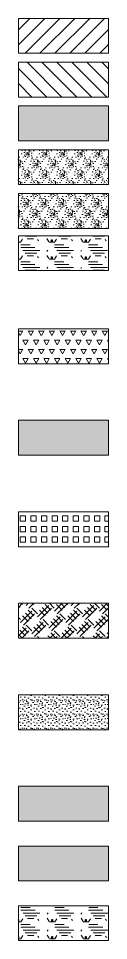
# Model space of a CAD drawing. Header units: metres. Extents: x 1838950 to 1842843, y 5171318 to 5174224.
# Drawn here: x 1840875.1 to 1840881.5, y 5171616 to 5171681.2 of the extents above; entities that cross this region are included whole.
import ezdxf

# ---------------------------------------------------------------- set-up
doc = ezdxf.new("R2010")
doc.units = ezdxf.units.M
doc.header["$LTSCALE"] = 0.0254
doc.layers.add('SA - légende prestations', color=7, linetype='Continuous', lineweight=18)

msp = doc.modelspace()

# ---------------------------------------------------------------- hatches: boundary and pattern name
at = {"layer": 'SA - légende prestations', "linetype": 'Continuous', "lineweight": 18, "true_color": 0x4f7f3f}
h = msp.add_hatch(dxfattribs=at)
h.set_pattern_fill('_USER_1', color=87, style=0, pattern_type=2)
h.set_pattern_definition([(45, (-188.3564, -2.3852), (-0.53033008589, 0.53033008589), [])])
h.paths.add_polyline_path([(1840875.1178, 5171678.7456), (1840881.5044, 5171678.7456), (1840881.5044, 5171681.2097), (1840875.1178, 5171681.2097)])
at = {"layer": 'SA - légende prestations', "linetype": 'Continuous', "lineweight": 18, "true_color": 0x7ca500}
h = msp.add_hatch(dxfattribs=at)
h.set_pattern_fill('_USER_2', color=64, style=0, pattern_type=2)
h.set_pattern_definition([(315, (-188.3564, -2.3852), (0.53033008589, 0.53033008589), [])])
h.paths.add_polyline_path([(1840875.1178, 5171675.6512), (1840881.5044, 5171675.6512), (1840881.5044, 5171678.1153), (1840875.1178, 5171678.1153)])
at = {"layer": 'SA - légende prestations', "linetype": 'Continuous', "lineweight": 0, "true_color": 0xccffcc}
msp.add_hatch(color=254, dxfattribs=at).paths.add_polyline_path([(1840875.1178, 5171672.5567), (1840881.5044, 5171672.5567), (1840881.5044, 5171675.0208), (1840875.1178, 5171675.0208)])
at = {"layer": 'SA - légende prestations', "linetype": 'Continuous', "lineweight": 18, "true_color": 0x808000}
h = msp.add_hatch(dxfattribs=at)
h.set_pattern_fill('PELOUSE3', color=56, style=0, pattern_type=2)
h.set_pattern_definition([(74.475889, (-232.3201, 21.7687), (-0.62500000013, 2.25000000083), [0.375, -1.9601927125]), (74.475889, (-231.6951, 22.5187), (-0.62500000013, 2.25000000083), [0.375, -1.9601927125]), (74.475889, (-231.0701, 23.2687), (-0.62500000013, 2.25000000083), [0.375, -1.9601927125]), (105.524111, (-232.3201, 21.7687), (-1.25000000052, 6e-11), [0.25, -2.0851927125]), (105.524111, (-231.6951, 22.5187), (-1.25000000052, 6e-11), [0.25, -2.0851927125]), (105.524111, (-231.0701, 23.2687), (-1.25000000052, 6e-11), [0.25, -2.0851927125]), (0, (-232.2446, 21.8493), (0.625, 0.75), [0.01, -1.24]), (0, (-232.0754, 21.9473), (0.625, 0.75), [0.01, -1.24]), (0, (-232.12485, 22.0821), (0.625, 0.75), [0.01, -1.24]), (0, (-231.9322, 22.10044), (0.625, 0.75), [0.01, -1.24]), (0, (-232.0468, 22.40054), (0.625, 0.75), [0.01, -1.24]), (0, (-232.2587, 22.12774), (0.625, 0.75), [0.01, -1.24]), (0, (-232.2732, 22.1801), (0.625, 0.75), [0.01, -1.24]), (0, (-232.31485, 22.40054), (0.625, 0.75), [0.01, -1.24]), (0, (-232.4502, 21.8126), (0.625, 0.75), [0.01, -1.24]), (0, (-232.4632, 21.9351), (0.625, 0.75), [0.01, -1.24]), (0, (-232.5647, 21.8003), (0.625, 0.75), [0.01, -1.24]), (0, (-232.59075, 21.9841), (0.625, 0.75), [0.01, -1.24]), (0, (-232.50745, 22.1004), (0.625, 0.75), [0.01, -1.24]), (0, (-232.5413, 22.2168), (0.625, 0.75), [0.01, -1.24]), (0, (-232.6402, 22.3638), (0.625, 0.75), [0.01, -1.24]), (0, (-232.3877, 22.2534), (0.625, 0.75), [0.01, -1.24]), (0, (-232.7417, 22.1127), (0.625, 0.75), [0.01, -1.24]), (0, (-232.77815, 21.8799), (0.625, 0.75), [0.01, -1.24]), (0, (-232.5073, 21.6962), (0.625, 0.75), [0.01, -1.24]), (0, (-232.3461, 21.6472), (0.625, 0.75), [0.01, -1.24]), (0, (-232.4554, 21.5125), (0.625, 0.75), [0.01, -1.24]), (0, (-232.0572, 21.52474), (0.625, 0.75), [0.01, -1.24]), (0, (-232.229, 21.7146), (0.625, 0.75), [0.01, -1.24]), (0, (-232.0754, 21.75134), (0.625, 0.75), [0.01, -1.24])])
h.paths.add_polyline_path([(1840875.1178, 5171669.4623), (1840881.5044, 5171669.4623), (1840881.5044, 5171671.9264), (1840875.1178, 5171671.9264)])
at = {"layer": 'SA - légende prestations', "linetype": 'Continuous', "lineweight": 18, "true_color": 0x339966}
h = msp.add_hatch(dxfattribs=at)
h.set_pattern_fill('PELOUSE3_1', color=105, style=0, pattern_type=2)
h.set_pattern_definition([(74.475889, (-201.1295, 4.7492), (-0.62500000013, 2.25000000083), [0.375, -1.9601927125]), (74.475889, (-200.5045, 5.4992), (-0.62500000013, 2.25000000083), [0.375, -1.9601927125]), (74.475889, (-199.8795, 6.2492), (-0.62500000013, 2.25000000083), [0.375, -1.9601927125]), (105.524111, (-201.1295, 4.7492), (-1.25000000052, 6e-11), [0.25, -2.0851927125]), (105.524111, (-200.5045, 5.4992), (-1.25000000052, 6e-11), [0.25, -2.0851927125]), (105.524111, (-199.8795, 6.2492), (-1.25000000052, 6e-11), [0.25, -2.0851927125]), (0, (-201.054, 4.8299), (0.625, 0.75), [0.01, -1.24]), (0, (-200.88485, 4.9279), (0.625, 0.75), [0.01, -1.24]), (0, (-200.9343, 5.0626), (0.625, 0.75), [0.01, -1.24]), (0, (-200.7417, 5.081), (0.625, 0.75), [0.01, -1.24]), (0, (-200.8562, 5.3811), (0.625, 0.75), [0.01, -1.24]), (0, (-201.0681, 5.1083), (0.625, 0.75), [0.01, -1.24]), (0, (-201.0827, 5.1606), (0.625, 0.75), [0.01, -1.24]), (0, (-201.1243, 5.3811), (0.625, 0.75), [0.01, -1.24]), (0, (-201.25965, 4.7931), (0.625, 0.75), [0.01, -1.24]), (0, (-201.27265, 4.9156), (0.625, 0.75), [0.01, -1.24]), (0, (-201.3742, 4.7809), (0.625, 0.75), [0.01, -1.24]), (0, (-201.4002, 4.9646), (0.625, 0.75), [0.01, -1.24]), (0, (-201.3169, 5.081), (0.625, 0.75), [0.01, -1.24]), (0, (-201.35075, 5.19734), (0.625, 0.75), [0.01, -1.24]), (0, (-201.44965, 5.34434), (0.625, 0.75), [0.01, -1.24]), (0, (-201.1972, 5.234), (0.625, 0.75), [0.01, -1.24]), (0, (-201.5512, 5.0932), (0.625, 0.75), [0.01, -1.24]), (0, (-201.5876, 4.8605), (0.625, 0.75), [0.01, -1.24]), (0, (-201.3168, 4.6768), (0.625, 0.75), [0.01, -1.24]), (0, (-201.1555, 4.6278), (0.625, 0.75), [0.01, -1.24]), (0, (-201.26485, 4.49304), (0.625, 0.75), [0.01, -1.24]), (0, (-200.8666, 4.5053), (0.625, 0.75), [0.01, -1.24]), (0, (-201.0384, 4.69514), (0.625, 0.75), [0.01, -1.24]), (0, (-200.88485, 4.7319), (0.625, 0.75), [0.01, -1.24])])
h.paths.add_polyline_path([(1840875.1178, 5171666.3678), (1840881.5044, 5171666.3678), (1840881.5044, 5171668.8319), (1840875.1178, 5171668.8319)])
at = {"layer": 'SA - légende prestations', "linetype": 'Continuous', "lineweight": 18, "true_color": 0x3366ff}
h = msp.add_hatch(dxfattribs=at)
h.set_pattern_fill('PELOUSE6-1', color=150, style=0, pattern_type=2)
h.set_pattern_definition([(0, (-201.1292, -2.2776), (0, 1.200000018), [0.3750000056, -2.0250000304]), (90, (-200.9886, -2.2776), (-2.400000036, 1e-16), [0.15000000225, -1.05000001575]), (90, (-200.8948, -2.2776), (-2.400000036, 1e-16), [0.15000000225, -1.05000001575]), (90, (-200.9417, -2.2776), (-2.400000036, 1e-16), [0.1875000028, -1.0125000152]), (123.69006753, (-201.03546, -2.27764), (-2.40000003364, 2.400000031085), [0.1200000018, -4.2074615931]), (56.30993247, (-200.84796, -2.27764), (8.4e-11, 1.200000018955), [0.1200000018, -4.2074615931]), (56.30993247, (-200.7542, -2.27764), (8.4e-11, 1.200000018955), [0.2600000039, -4.066661591]), (123.69006753, (-201.1292, -2.27764), (-2.40000003364, 2.400000031085), [0.2600000039, -4.066661591]), (0, (-200.2786, -2.0526), (0, 1.200000018), [0.44424551066, -1.95575452534]), (0, (-200.4352, -1.8576), (0, 1.200000018), [0.8281008944, -1.5718991396]), (0, (-200.3999, -1.8576), (0, 1.200000018), [0.43074318646, -1.96925684754]), (0, (-200.5903, -1.6626), (0, 1.200000018), [1.1947994959, -1.2052005401]), (0, (-200.5482, -1.6626), (0, 1.200000018), [0.2947870124, -2.1052130236]), (0, (-200.7462, -1.4676), (0, 1.200000018), [1.00461142907, -1.39538860693]), (0, (-200.7433, -1.2726), (0, 1.200000018), [0.65569739384, -1.74430264216])])
h.paths.add_polyline_path([(1840875.1182, 5171663.3809), (1840881.5047, 5171663.3809), (1840881.5047, 5171665.845), (1840875.1182, 5171665.845)])
at = {"layer": 'SA - légende prestations', "linetype": 'Continuous', "lineweight": 18, "true_color": 0xcc99ff}
h = msp.add_hatch(dxfattribs=at)
h.set_pattern_fill('TRIANG', color=191, style=0, pattern_type=2)
h.set_pattern_definition([(60, (-201.1292, -3.5097), (-0.374999999274, 0.64951905242), [0.375, -0.375]), (120, (-201.1292, -3.5097), (-0.749999999274, 4.2e-10), [0.375, -0.375]), (0, (-201.3167, -3.18493), (0.375, 0.649519052), [0.375, -0.375])])
h.paths.add_polyline_path([(1840875.1188, 5171656.8054), (1840881.5053, 5171656.8054), (1840881.5053, 5171659.2695), (1840875.1188, 5171659.2695)])
at = {"layer": 'SA - légende prestations', "linetype": 'Continuous', "lineweight": 5}
h = msp.add_hatch(color=256, dxfattribs=at)
h.set_gradient(color1=(255, 255, 255), color2=(255, 255, 0), name='SPHERICAL')
h.paths.add_polyline_path([(1840875.1197, 5171650.3374), (1840881.5063, 5171650.3374), (1840881.5063, 5171652.8015), (1840875.1197, 5171652.8015)])
at = {"layer": 'SA - légende prestations', "linetype": 'Continuous', "lineweight": 18, "true_color": 0x339966}
h = msp.add_hatch(dxfattribs=at)
h.set_pattern_fill('PAVES_EVERGREEN1-1', color=105, style=0, pattern_type=2)
h.set_pattern_definition([(0, (-197.7478, -5.57123), (0.75, 0.375), [0.375, -0.375]), (90, (-197.7478, -5.57123), (-0.375, 0.75), [0.375, -0.375])])
h.paths.add_polyline_path([(1840875.1206, 5171643.8694), (1840881.5072, 5171643.8694), (1840881.5072, 5171646.3335), (1840875.1206, 5171646.3335)])
at = {"layer": 'SA - légende prestations', "linetype": 'Continuous', "lineweight": 18, "true_color": 0xff9900}
h = msp.add_hatch(dxfattribs=at)
h.set_pattern_fill('PLAQUES_ACIERS2', color=30, style=0, pattern_type=2)
h.set_pattern_definition([(45, (-197.935, -6.68324), (0.400000000743, 1.1999999994), [1.1313708498, -1.1313708498]), (45, (-197.735, -6.88324), (0.400000000743, 1.1999999994), [1.1313708498, -1.1313708498]), (315, (-197.535, -6.8832), (1.1999999994, 0.40000000074), [0.565685425, -0.565685425]), (315, (-197.335, -6.6832), (1.1999999994, 0.40000000074), [0.565685425, -0.56568425]), (315, (-197.135, -6.4832), (1.1999999994, 0.40000000074), [0.565685425, -0.56568425]), (315, (-196.935, -6.2832), (1.1999999994, 0.40000000074), [0.565685425, -0.56568425])])
h.paths.add_polyline_path([(1840875.1216, 5171637.4014), (1840881.5081, 5171637.4014), (1840881.5081, 5171639.8655), (1840875.1216, 5171639.8655)])
at = {"layer": 'SA - légende prestations', "linetype": 'Continuous', "lineweight": 18, "true_color": 0x99cc00}
h = msp.add_hatch(dxfattribs=at)
h.set_pattern_fill('SABLE_1', color=62, style=0, pattern_type=2)
h.set_pattern_definition([(0, (-119.8447, 43.8622), (0, 1), [0.01, -0.99]), (0, (-119.7247, 43.7022), (0, 1), [0.01, -0.99]), (0, (-119.7747, 43.4622), (0, 1), [0.01, -0.99]), (0, (-119.4247, 43.2322), (0, 1), [0.01, -0.99]), (0, (-119.4547, 43.5922), (0, 1), [0.01, -0.99]), (0, (-119.1847, 43.8322), (0, 1), [0.01, -0.99]), (0, (-119.5347, 43.9022), (0, 1), [0.01, -0.99]), (0, (-119.1147, 43.4922), (0, 1), [0.01, -0.99]), (0, (-119.1647, 43.1722), (0, 1), [0.01, -0.99]), (0, (-119.9047, 43.0222), (0, 1), [0.01, -0.99]), (0, (-119.7247, 43.2222), (0, 1), [0.01, -0.99]), (0, (-119.5847, 43.0322), (0, 1), [0.01, -0.99]), (0, (-118.9747, 43.6722), (0, 1), [0.01, -0.99]), (0, (-119.2947, 43.4222), (0, 1), [0.01, -0.99]), (0, (-119.3747, 43.7522), (0, 1), [0.01, -0.99]), (0, (-119.2047, 43.6622), (0, 1), [0.01, -0.99]), (0, (-119.5647, 43.3922), (0, 1), [0.01, -0.99]), (0, (-119.2847, 43.9322), (0, 1), [0.01, -0.99]), (0, (-118.9747, 43.3422), (0, 1), [0.01, -0.99]), (0, (-119.0047, 43.0422), (0, 1), [0.01, -0.99]), (75.9627444784, (-119.75468, 43.56224), (-1.000053324181, -2.99998212319), [0.0412, -4.0819]), (329.0382025877, (-119.58468, 43.77224), (-3.000067924041, 1.99989762714), [0.0583, -5.7726]), (338.199797732, (-119.29468, 43.54224), (3.0000211770895, -0.999937196254), [0.0539, -5.3313]), (149.0377816694, (-119.28468, 43.06224), (3.0000532327494, -1.99991966733), [0.0583, -5.7726]), (53.1303763425, (-119.59468, 43.19224), (1.999985653982, 3.0000095639625), [0.05, -4.95]), (315.000736607, (-119.0647, 43.91224), (1.00000030937, 1.285622e-05), [0.0566, -1.3576]), (101.310397335, (-119.13468, 43.29224), (-1.000032352666, 3.999992071967), [0.051, -5.048]), (323.13100772, (-119.87468, 43.33224), (3.000031602853, -1.999952594909), [0.05, -4.95]), (315.000736607, (-119.7547, 43.96224), (1.00000030937, 1.285622e-05), [0.0424, -1.3718])])
h.paths.add_polyline_path([(1840875.1225, 5171630.9334), (1840881.5091, 5171630.9334), (1840881.5091, 5171633.3975), (1840875.1225, 5171633.3975)])
at = {"layer": 'SA - légende prestations', "linetype": 'Continuous', "lineweight": 5}
h = msp.add_hatch(color=256, dxfattribs=at)
h.set_gradient(color1=(255, 255, 255), color2=(128, 128, 0), name='SPHERICAL')
h.paths.add_polyline_path([(1840875.1234, 5171624.4654), (1840881.51, 5171624.4654), (1840881.51, 5171626.9295), (1840875.1234, 5171626.9295)])
h = msp.add_hatch(color=256, dxfattribs=at)
h.set_gradient(color1=(255, 255, 255), color2=(153, 204, 255), name='HEMISPHERICAL')
h.paths.add_polyline_path([(1840875.1237, 5171620.2464), (1840881.5103, 5171620.2464), (1840881.5103, 5171622.7106), (1840875.1237, 5171622.7106)])
at = {"layer": 'SA - légende prestations', "linetype": 'Continuous', "lineweight": 18, "true_color": 0x99cc00}
h = msp.add_hatch(dxfattribs=at)
h.set_pattern_fill('PELOUSE6_1-1', color=62, style=0, pattern_type=2)
h.set_pattern_definition([(0, (-232.3145, -26.3226), (0, 1.200000018), [0.3750000056, -2.0250000304]), (90, (-232.1739, -26.3226), (-2.400000036, 1e-16), [0.15000000225, -1.05000001575]), (90, (-232.08, -26.3226), (-2.400000036, 1e-16), [0.15000000225, -1.05000001575]), (90, (-232.127, -26.3226), (-2.400000036, 1e-16), [0.1875000028, -1.0125000152]), (123.69006753, (-232.22074, -26.32263), (-2.40000003364, 2.400000031085), [0.1200000018, -4.2074615931]), (56.30993247, (-232.03324, -26.32263), (8.4e-11, 1.200000018955), [0.1200000018, -4.2074615931]), (56.30993247, (-231.9395, -26.32263), (8.4e-11, 1.200000018955), [0.2600000039, -4.066661591]), (123.69006753, (-232.3145, -26.32263), (-2.40000003364, 2.400000031085), [0.2600000039, -4.066661591]), (0, (-231.4638, -26.0976), (0, 1.200000018), [0.44424551066, -1.95575452534]), (0, (-231.6205, -25.9026), (0, 1.200000018), [0.8281008944, -1.5718991396]), (0, (-231.5852, -25.9026), (0, 1.200000018), [0.43074318646, -1.96925684754]), (0, (-231.7756, -25.7076), (0, 1.200000018), [1.1947994959, -1.2052005401]), (0, (-231.7335, -25.7076), (0, 1.200000018), [0.2947870124, -2.1052130236]), (0, (-231.9314, -25.5126), (0, 1.200000018), [1.00461142907, -1.39538860693]), (0, (-231.9286, -25.3176), (0, 1.200000018), [0.65569739384, -1.74430264216])])
h.paths.add_polyline_path([(1840875.1241, 5171616.0275), (1840881.5106, 5171616.0275), (1840881.5106, 5171618.4916), (1840875.1241, 5171618.4916)])

# ---------------------------------------------------------------- linework, layer by layer
at = {"layer": 'SA - légende prestations', "flags": 128}
for points in [[(1840875.1178, 5171678.7456), (1840881.5044, 5171678.7456), (1840881.5044, 5171681.2097), (1840875.1178, 5171681.2097)], [(1840875.1178, 5171675.6512), (1840881.5044, 5171675.6512), (1840881.5044, 5171678.1153), (1840875.1178, 5171678.1153)], [(1840875.1178, 5171672.5567), (1840881.5044, 5171672.5567), (1840881.5044, 5171675.0208), (1840875.1178, 5171675.0208)], [(1840875.1178, 5171669.4623), (1840881.5044, 5171669.4623), (1840881.5044, 5171671.9264), (1840875.1178, 5171671.9264)], [(1840875.1178, 5171666.3678), (1840881.5044, 5171666.3678), (1840881.5044, 5171668.8319), (1840875.1178, 5171668.8319)], [(1840875.1182, 5171663.3809), (1840881.5047, 5171663.3809), (1840881.5047, 5171665.845), (1840875.1182, 5171665.845)], [(1840875.1188, 5171656.8054), (1840881.5053, 5171656.8054), (1840881.5053, 5171659.2695), (1840875.1188, 5171659.2695)], [(1840875.1197, 5171650.3374), (1840881.5063, 5171650.3374), (1840881.5063, 5171652.8015), (1840875.1197, 5171652.8015)], [(1840875.1206, 5171643.8694), (1840881.5072, 5171643.8694), (1840881.5072, 5171646.3335), (1840875.1206, 5171646.3335)], [(1840875.1216, 5171637.4014), (1840881.5081, 5171637.4014), (1840881.5081, 5171639.8655), (1840875.1216, 5171639.8655)], [(1840875.1225, 5171630.9334), (1840881.5091, 5171630.9334), (1840881.5091, 5171633.3975), (1840875.1225, 5171633.3975)], [(1840875.1234, 5171624.4654), (1840881.51, 5171624.4654), (1840881.51, 5171626.9295), (1840875.1234, 5171626.9295)], [(1840875.1237, 5171620.2464), (1840881.5103, 5171620.2464), (1840881.5103, 5171622.7106), (1840875.1237, 5171622.7106)], [(1840875.1241, 5171616.0275), (1840881.5106, 5171616.0275), (1840881.5106, 5171618.4916), (1840875.1241, 5171618.4916)]]:
    msp.add_lwpolyline(points, close=True, dxfattribs=at)

doc.saveas('drawing.dxf')
